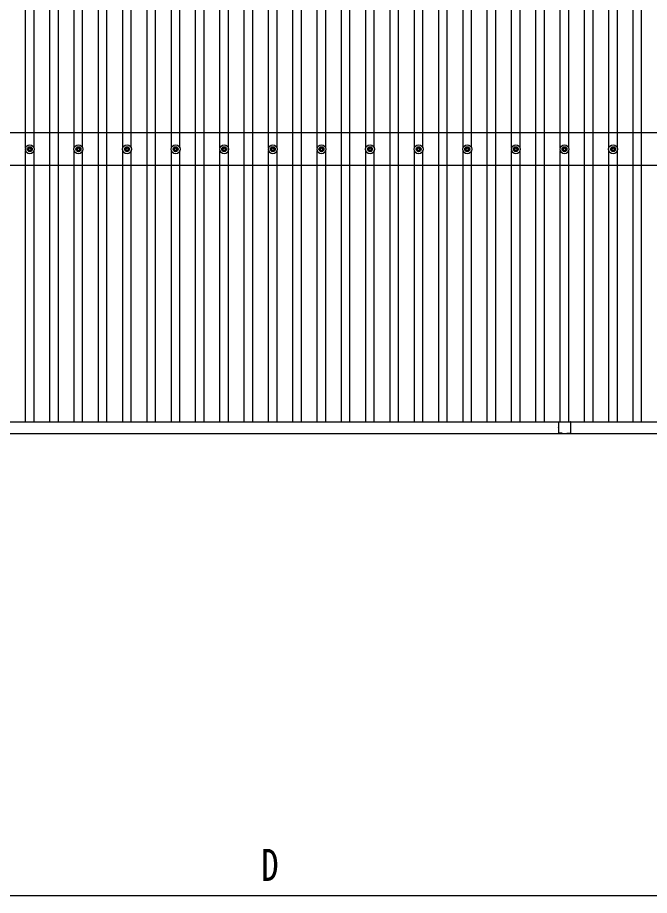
# Model space of a CAD drawing. Units: millimetres, scale not verified. Extents: x -16820 to 16820, y -11880 to 11880.
# Drawn here: x -10764 to -8164, y 168 to 3778 of the extents above; entities that cross this region are included whole.
import ezdxf
from ezdxf.enums import TextEntityAlignment as Align

# ---------------------------------------------------------------- set-up
doc = ezdxf.new("R2010")
doc.units = ezdxf.units.MM
doc.header["$LTSCALE"] = 50
for name, color, linetype in [('0-4_YKK_13', 4, 'Continuous'), ('0-5_YKK_A1', 4, 'Continuous'), ('0-6_YKK_D', 6, 'Continuous')]:
    doc.layers.add(name, color=color, linetype=linetype)
doc.styles.add('ＭＳ ゴシック', font='')
doc.styles.get('ＭＳ ゴシック').set_extended_font_data('MS Gothic')

msp = doc.modelspace()

# ---------------------------------------------------------------- linework, layer by layer
at = {"layer": '0-4_YKK_13'}
for p, q in [((-10723.42, 3238.6), (-10719.01, 3238.6)), ((-10723.42, 3235.1), (-10719.01, 3235.1)), ((-10715.17, 3246.85), (-10715.17, 3242.43)), ((-10715.17, 3231.27), (-10715.17, 3226.85)), ((-10711.67, 3246.85), (-10711.67, 3242.43)), ((-10711.67, 3231.27), (-10711.67, 3226.85)), ((-10707.84, 3238.6), (-10703.43, 3238.6)), ((-10707.84, 3235.1), (-10703.43, 3235.1)), ((-10523.42, 3238.6), (-10519.01, 3238.6)), ((-10523.42, 3235.1), (-10519.01, 3235.1)), ((-10515.17, 3246.85), (-10515.17, 3242.43)), ((-10515.17, 3231.27), (-10515.17, 3226.85)), ((-10511.67, 3246.85), (-10511.67, 3242.43)), ((-10511.67, 3231.27), (-10511.67, 3226.85)), ((-10507.84, 3238.6), (-10503.43, 3238.6)), ((-10507.84, 3235.1), (-10503.43, 3235.1)), ((-10323.42, 3238.6), (-10319.01, 3238.6)), ((-10323.42, 3235.1), (-10319.01, 3235.1)), ((-10315.17, 3246.85), (-10315.17, 3242.43)), ((-10315.17, 3231.27), (-10315.17, 3226.85)), ((-10311.67, 3246.85), (-10311.67, 3242.43)), ((-10311.67, 3231.27), (-10311.67, 3226.85)), ((-10307.84, 3238.6), (-10303.43, 3238.6)), ((-10307.84, 3235.1), (-10303.43, 3235.1)), ((-10123.42, 3238.6), (-10119.01, 3238.6)), ((-10123.42, 3235.1), (-10119.01, 3235.1)), ((-10115.17, 3246.85), (-10115.17, 3242.43)), ((-10115.17, 3231.27), (-10115.17, 3226.85)), ((-10111.67, 3246.85), (-10111.67, 3242.43)), ((-10111.67, 3231.27), (-10111.67, 3226.85)), ((-10107.84, 3238.6), (-10103.43, 3238.6)), ((-10107.84, 3235.1), (-10103.43, 3235.1)), ((-9923.42, 3238.6), (-9919.01, 3238.6)), ((-9923.42, 3235.1), (-9919.01, 3235.1)), ((-9915.17, 3246.85), (-9915.17, 3242.43)), ((-9915.17, 3231.27), (-9915.17, 3226.85)), ((-9911.67, 3246.85), (-9911.67, 3242.43)), ((-9911.67, 3231.27), (-9911.67, 3226.85)), ((-9907.84, 3238.6), (-9903.43, 3238.6)), ((-9907.84, 3235.1), (-9903.43, 3235.1)), ((-9723.42, 3238.6), (-9719.01, 3238.6)), ((-9723.42, 3235.1), (-9719.01, 3235.1)), ((-9715.17, 3246.85), (-9715.17, 3242.43)), ((-9715.17, 3231.27), (-9715.17, 3226.85)), ((-9711.67, 3246.85), (-9711.67, 3242.43)), ((-9711.67, 3231.27), (-9711.67, 3226.85)), ((-9707.84, 3238.6), (-9703.43, 3238.6)), ((-9707.84, 3235.1), (-9703.43, 3235.1)), ((-9523.42, 3238.6), (-9519.01, 3238.6)), ((-9523.42, 3235.1), (-9519.01, 3235.1)), ((-9515.17, 3246.85), (-9515.17, 3242.43)), ((-9515.17, 3231.27), (-9515.17, 3226.85)), ((-9511.67, 3246.85), (-9511.67, 3242.43)), ((-9511.67, 3231.27), (-9511.67, 3226.85)), ((-9507.84, 3238.6), (-9503.43, 3238.6)), ((-9507.84, 3235.1), (-9503.43, 3235.1)), ((-9323.42, 3238.6), (-9319.01, 3238.6)), ((-9323.42, 3235.1), (-9319.01, 3235.1)), ((-9315.17, 3246.85), (-9315.17, 3242.43)), ((-9315.17, 3231.27), (-9315.17, 3226.85)), ((-9311.67, 3246.85), (-9311.67, 3242.43)), ((-9311.67, 3231.27), (-9311.67, 3226.85)), ((-9307.84, 3238.6), (-9303.43, 3238.6)), ((-9307.84, 3235.1), (-9303.43, 3235.1)), ((-9123.42, 3238.6), (-9119.01, 3238.6)), ((-9123.42, 3235.1), (-9119.01, 3235.1)), ((-9115.17, 3246.85), (-9115.17, 3242.43)), ((-9115.17, 3231.27), (-9115.17, 3226.85)), ((-9111.67, 3246.85), (-9111.67, 3242.43)), ((-9111.67, 3231.27), (-9111.67, 3226.85)), ((-9107.84, 3238.6), (-9103.43, 3238.6)), ((-9107.84, 3235.1), (-9103.43, 3235.1)), ((-8923.42, 3238.6), (-8919.01, 3238.6)), ((-8923.42, 3235.1), (-8919.01, 3235.1)), ((-8915.17, 3246.85), (-8915.17, 3242.43)), ((-8915.17, 3231.27), (-8915.17, 3226.85)), ((-8911.67, 3246.85), (-8911.67, 3242.43)), ((-8911.67, 3231.27), (-8911.67, 3226.85)), ((-8907.84, 3238.6), (-8903.43, 3238.6)), ((-8907.84, 3235.1), (-8903.43, 3235.1)), ((-8723.42, 3238.6), (-8719.01, 3238.6)), ((-8723.42, 3235.1), (-8719.01, 3235.1)), ((-8715.17, 3246.85), (-8715.17, 3242.43)), ((-8715.17, 3231.27), (-8715.17, 3226.85)), ((-8711.67, 3246.85), (-8711.67, 3242.43)), ((-8711.67, 3231.27), (-8711.67, 3226.85)), ((-8707.84, 3238.6), (-8703.43, 3238.6)), ((-8707.84, 3235.1), (-8703.43, 3235.1)), ((-8523.42, 3238.6), (-8519.01, 3238.6)), ((-8523.42, 3235.1), (-8519.01, 3235.1)), ((-8515.17, 3246.85), (-8515.17, 3242.43)), ((-8515.17, 3231.27), (-8515.17, 3226.85)), ((-8511.67, 3246.85), (-8511.67, 3242.43)), ((-8511.67, 3231.27), (-8511.67, 3226.85)), ((-8507.84, 3238.6), (-8503.43, 3238.6)), ((-8507.84, 3235.1), (-8503.43, 3235.1)), ((-8323.42, 3238.6), (-8319.01, 3238.6)), ((-8323.42, 3235.1), (-8319.01, 3235.1)), ((-8315.17, 3246.85), (-8315.17, 3242.43)), ((-8315.17, 3231.27), (-8315.17, 3226.85)), ((-8311.67, 3246.85), (-8311.67, 3242.43)), ((-8311.67, 3231.27), (-8311.67, 3226.85)), ((-8307.84, 3238.6), (-8303.43, 3238.6)), ((-8307.84, 3235.1), (-8303.43, 3235.1)), ((-8538.42, 2115.16), (-8538.42, 2092.56)), ((-8537.42, 2116.16), (-8513.82, 2116.16)), ((-8513.02, 2116.16), (-8489.42, 2116.16)), ((-8488.42, 2115.16), (-8488.42, 2092.56)), ((-8538.42, 2091.76), (-8538.42, 2070.16)), ((-8523.42, 2069.16), (-8537.42, 2069.16)), ((-8523.42, 2069.16), (-8523.42, 2067.66)), ((-8523.42, 2067.66), (-8503.42, 2067.66)), ((-8503.42, 2069.16), (-8503.42, 2067.66)), ((-8503.42, 2069.16), (-8489.42, 2069.16)), ((-8488.42, 2091.76), (-8488.42, 2070.16))]:
    msp.add_line(p, q, dxfattribs=at)
for centre, radius in [((-10713.42, 3236.85), 18.25), ((-10513.42, 3236.85), 18.25), ((-10313.42, 3236.85), 18.25), ((-10113.42, 3236.85), 18.25), ((-9913.42, 3236.85), 18.25), ((-9713.42, 3236.85), 18.25), ((-9513.42, 3236.85), 18.25), ((-9313.42, 3236.85), 18.25), ((-9113.42, 3236.85), 18.25), ((-8913.42, 3236.85), 18.25), ((-8713.42, 3236.85), 18.25), ((-8513.42, 3236.85), 18.25), ((-8313.42, 3236.85), 18.25), ((-10713.42, 3236.85), 10.15), ((-10713.42, 3236.85), 5.85), ((-10713.42, 3236.85), 5.25), ((-10513.42, 3236.85), 10.15), ((-10513.42, 3236.85), 5.85), ((-10513.42, 3236.85), 5.25), ((-10313.42, 3236.85), 10.15), ((-10313.42, 3236.85), 5.85), ((-10313.42, 3236.85), 5.25), ((-10113.42, 3236.85), 10.15), ((-10113.42, 3236.85), 5.85), ((-10113.42, 3236.85), 5.25), ((-9913.42, 3236.85), 10.15), ((-9913.42, 3236.85), 5.85), ((-9913.42, 3236.85), 5.25), ((-9713.42, 3236.85), 10.15), ((-9713.42, 3236.85), 5.85), ((-9713.42, 3236.85), 5.25), ((-9513.42, 3236.85), 10.15), ((-9513.42, 3236.85), 5.85), ((-9513.42, 3236.85), 5.25), ((-9313.42, 3236.85), 10.15), ((-9313.42, 3236.85), 5.85), ((-9313.42, 3236.85), 5.25), ((-9113.42, 3236.85), 10.15), ((-9113.42, 3236.85), 5.85), ((-9113.42, 3236.85), 5.25), ((-8913.42, 3236.85), 10.15), ((-8913.42, 3236.85), 5.85), ((-8913.42, 3236.85), 5.25), ((-8713.42, 3236.85), 10.15), ((-8713.42, 3236.85), 5.85), ((-8713.42, 3236.85), 5.25), ((-8513.42, 3236.85), 10.15), ((-8513.42, 3236.85), 5.85), ((-8513.42, 3236.85), 5.25), ((-8313.42, 3236.85), 10.15), ((-8313.42, 3236.85), 5.85), ((-8313.42, 3236.85), 5.25)]:
    msp.add_circle(centre, radius, dxfattribs=at)
for centre, radius, start, end in [((-8537.42, 2115.16), 1, 90, 180.00001), ((-8513.42, 2116.46), 0.5, 216.8699, 323.1301), ((-8489.42, 2115.16), 1, 360, 90), ((-8538.72, 2092.16), 0.5, 306.8699, 53.1301), ((-8537.42, 2070.16), 1, 180.00001, 270), ((-8489.42, 2070.16), 1, 270, 360), ((-8488.12, 2092.16), 0.5, 126.8699, 233.1301)]:
    msp.add_arc(centre, radius, start, end, dxfattribs=at)
at = {"layer": '0-5_YKK_A1'}
for p, q in [((-10630.92, 2116.14), (-10630.92, 7457.21)), ((-10595.92, 2116.14), (-10595.92, 7457.21)), ((-10430.92, 2116.14), (-10430.92, 7457.21)), ((-10395.92, 2116.14), (-10395.92, 7457.21)), ((-10230.92, 2116.14), (-10230.92, 7457.21)), ((-10195.92, 2116.14), (-10195.92, 7457.21)), ((-10030.92, 2116.14), (-10030.92, 7457.21)), ((-9995.92, 2116.14), (-9995.92, 7457.21)), ((-9830.92, 2116.14), (-9830.92, 7457.21)), ((-9795.92, 2116.14), (-9795.92, 7457.21)), ((-9630.92, 2116.14), (-9630.92, 7457.21)), ((-9595.92, 2116.14), (-9595.92, 7457.21)), ((-9430.92, 2116.14), (-9430.92, 7457.21)), ((-9395.92, 2116.14), (-9395.92, 7457.21)), ((-9230.92, 2116.14), (-9230.92, 7457.21)), ((-9195.92, 2116.14), (-9195.92, 7457.21)), ((-9030.92, 2116.14), (-9030.92, 7457.21)), ((-8995.92, 2116.14), (-8995.92, 7457.21)), ((-8830.92, 2116.14), (-8830.92, 7457.21)), ((-8795.92, 2116.14), (-8795.92, 7457.21)), ((-8630.92, 2116.14), (-8630.92, 7457.21)), ((-8595.92, 2116.14), (-8595.92, 7457.21)), ((-8430.92, 2116.14), (-8430.92, 7457.21)), ((-8395.92, 2116.14), (-8395.92, 7457.21)), ((-8230.92, 2116.14), (-8230.92, 7457.21)), ((-8195.92, 2116.14), (-8195.92, 7457.21)), ((-10730.92, 3242.04), (-10730.92, 6331.66)), ((-10695.92, 3242.02), (-10695.92, 6331.68)), ((-10530.92, 3242.04), (-10530.92, 6331.66)), ((-10495.92, 3242.02), (-10495.92, 6331.68)), ((-10330.92, 3242.04), (-10330.92, 6331.66)), ((-10295.92, 3242.02), (-10295.92, 6331.68)), ((-10130.92, 3242.04), (-10130.92, 6331.66)), ((-10095.92, 3242.02), (-10095.92, 6331.68)), ((-9930.92, 3242.04), (-9930.92, 6331.66)), ((-9895.92, 3242.02), (-9895.92, 6331.68)), ((-9730.92, 3242.04), (-9730.92, 6331.66)), ((-9695.92, 3242.02), (-9695.92, 6331.68)), ((-9530.92, 3242.04), (-9530.92, 6331.66)), ((-9495.92, 3242.02), (-9495.92, 6331.68)), ((-9330.92, 3242.04), (-9330.92, 6331.66)), ((-9295.92, 3242.02), (-9295.92, 6331.68)), ((-9130.92, 3242.04), (-9130.92, 6331.66)), ((-9095.92, 3242.02), (-9095.92, 6331.68)), ((-8930.92, 3242.04), (-8930.92, 6331.66)), ((-8895.92, 3242.02), (-8895.92, 6331.68)), ((-8730.92, 3242.04), (-8730.92, 6331.66)), ((-8695.92, 3242.02), (-8695.92, 6331.68)), ((-8530.92, 3242.04), (-8530.92, 6331.66)), ((-8495.92, 3242.02), (-8495.92, 6331.68)), ((-8330.92, 3242.04), (-8330.92, 6331.66)), ((-8295.92, 3242.02), (-8295.92, 6331.68)), ((-5510.25, 3303.85), (-13913.42, 3303.85)), ((-10730.92, 2116.14), (-10730.92, 3231.66)), ((-10695.92, 2116.14), (-10695.92, 3231.68)), ((-10530.92, 2116.14), (-10530.92, 3231.66)), ((-10495.92, 2116.14), (-10495.92, 3231.68)), ((-10330.92, 2116.14), (-10330.92, 3231.66)), ((-10295.92, 2116.14), (-10295.92, 3231.68)), ((-10130.92, 2116.14), (-10130.92, 3231.66)), ((-10095.92, 2116.14), (-10095.92, 3231.68)), ((-9930.92, 2116.14), (-9930.92, 3231.66)), ((-9895.92, 2116.14), (-9895.92, 3231.68)), ((-9730.92, 2116.14), (-9730.92, 3231.66)), ((-9695.92, 2116.14), (-9695.92, 3231.68)), ((-9530.92, 2116.14), (-9530.92, 3231.66)), ((-9495.92, 2116.14), (-9495.92, 3231.68)), ((-9330.92, 2116.14), (-9330.92, 3231.66)), ((-9295.92, 2116.14), (-9295.92, 3231.68)), ((-9130.92, 2116.14), (-9130.92, 3231.66)), ((-9095.92, 2116.14), (-9095.92, 3231.68)), ((-8930.92, 2116.14), (-8930.92, 3231.66)), ((-8895.92, 2116.14), (-8895.92, 3231.68)), ((-8730.92, 2116.14), (-8730.92, 3231.66)), ((-8695.92, 2116.14), (-8695.92, 3231.68)), ((-8530.92, 2116.14), (-8530.92, 3231.66)), ((-8495.92, 2116.14), (-8495.92, 3231.68)), ((-8330.92, 2116.14), (-8330.92, 3231.66)), ((-8295.92, 2116.14), (-8295.92, 3231.68)), ((-5510.25, 3169.85), (-13913.42, 3169.85)), ((-13936.42, 2116.14), (-5490.42, 2116.14)), ((-13931.72, 2068.16), (-8523.42, 2068.16)), ((-8503.42, 2068.16), (-5495.12, 2068.16))]:
    msp.add_line(p, q, dxfattribs=at)
at = {"layer": '0-6_YKK_D'}
msp.add_line((-13748.42, 168.16), (-5678.42, 168.16), dxfattribs=at)

# ---------------------------------------------------------------- texts
at = {"layer": '0-6_YKK_D', "style": 'ＭＳ ゴシック', "width": 0.8}
msp.add_text('D', height=132, dxfattribs=at).set_placement((-9761.42, 188.16), align=Align.BOTTOM_LEFT)

doc.saveas('drawing.dxf')
